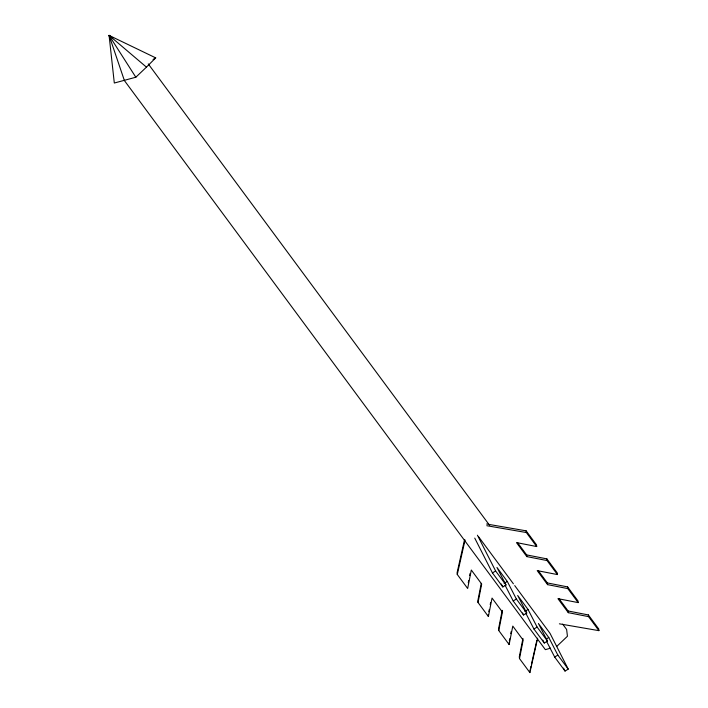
<?xml version="1.0" encoding="UTF-8"?>
<svg xmlns="http://www.w3.org/2000/svg" width="708" height="708" viewBox="0 0 708 708"><rect width="100%" height="100%" fill="white"/><g stroke="black" fill="none" stroke-linecap="round" stroke-linejoin="round"><path stroke-width="1.06" d="M468.262 582.693L468.669 580.64M469.687 575.507L470.085 573.453M481.272 583.365L477.82 600.818L478.033 602.508L488.396 616.526L492.042 598.056L502.415 612.075L498.768 630.545L509.14 644.563L512.787 626.093L523.15 640.112L519.504 658.582L529.876 672.6L537.638 638.165M478.033 602.508L481.679 584.038L471.307 570.02L467.661 588.49L457.288 574.48L457.085 572.781L464.607 539.416M488.803 611.756L489.21 609.703M490.219 604.57L490.626 602.517M509.335 640.811L509.742 638.766M510.751 633.633L511.158 631.58M522.947 638.412L519.3 656.882L519.504 658.582M457.288 574.48L465.05 540.036M530.018 670.671L530.982 666.37M531.469 664.219L536.806 640.545M146.45 67.136L155.707 57.87L109.085 35.4L114.307 83.022L135.83 77.234L146.45 67.136L109.085 35.4L124.387 80.544L545.372 649.661L550.576 648.156M556.824 646.351L567.444 636.253L566.621 629.465L562.674 624.129M153.07 59.472L155.707 57.87M492.449 572.931L495.635 571.002L506.008 585.012L502.822 586.95L492.449 572.931L474.741 538.098M504.123 583.383L507.309 581.454L516.38 599.03L526.743 613.048L523.557 614.986L513.194 600.968L505.131 585.339M513.194 600.968L516.38 599.03M524.867 611.42L528.053 609.491L537.115 627.067L547.488 641.085L544.302 643.023L533.929 629.005L525.876 613.376M533.929 629.005L537.115 627.067M546.399 638.97L548.788 637.527L557.851 655.104L568.223 669.122L565.037 671.06L554.674 657.042L546.611 641.413M554.674 657.042L557.851 655.104M486.591 524.009L526.124 530.832L536.496 544.85L536.699 546.549L516.459 542.585L526.832 556.603L547.072 560.559L557.444 574.577L537.204 570.621L547.576 584.64L567.807 588.596L578.179 602.614L557.939 598.658L568.312 612.677L588.552 616.633L598.915 630.651L559.382 623.828M486.794 525.708L526.336 532.531L536.699 546.549M517.557 542.638L526.628 554.904L546.868 558.869L557.231 572.887L557.444 574.577M538.292 570.675L547.364 582.941L567.604 586.897L577.976 600.915L578.179 602.614M559.028 598.711L568.108 610.977L588.348 614.933L598.711 628.952L598.915 630.651M110.227 38.427L109.085 35.4L112.74 37.896M148.255 63.906L489.662 525.425M478.741 536.965L513.397 583.817M514.707 585.587L550.019 633.324L568.223 669.122M507.309 581.454L496.945 567.435L506.008 585.012M528.053 609.491L517.681 595.472L526.743 613.048M548.788 637.527L538.416 623.509L547.488 641.085M109.085 35.4L135.83 77.234M542.788 640.094L544.302 643.023M522.557 613.031L523.557 614.986M501.308 584.02L502.822 586.95M563.559 668.157L565.037 671.06M477.431 535.204L495.635 571.002M588.348 614.933L588.552 616.633M567.604 586.897L567.807 588.596M568.108 610.977L568.312 612.677M546.868 558.869L547.072 560.559M547.364 582.941L547.576 584.64M526.124 530.832L526.336 532.531M526.628 554.904L526.832 556.603M529.77 671.75L529.876 672.6M508.928 642.864L509.14 644.563M502.415 612.075L502.211 610.376L498.565 628.846L498.768 630.545M488.193 614.827L488.396 616.526"/></g></svg>
